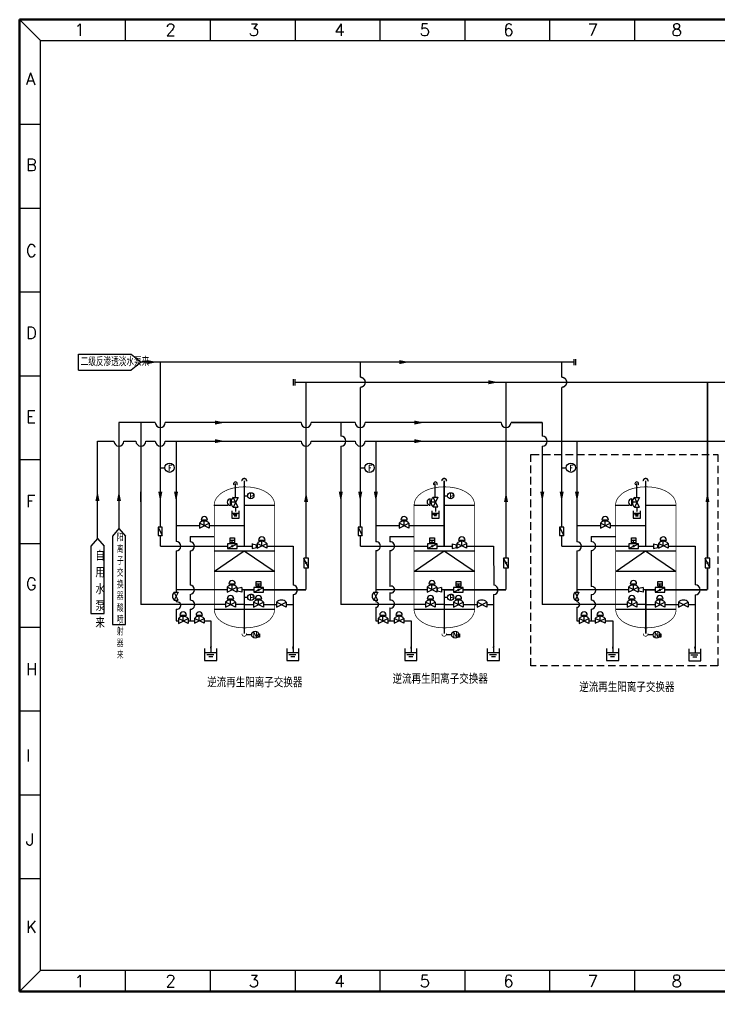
# Model space of a CAD drawing. Header units: millimetres. Extents: x 205 to 899, y 220 to 703.
# Drawn here: x 204.9 to 551.7, y 220.2 to 702.5 of the extents above; entities that cross this region are included whole.
import ezdxf

# ---------------------------------------------------------------- set-up
doc = ezdxf.new("R2010")
doc.units = ezdxf.units.MM
doc.linetypes.add('HIDDEN', pattern=[0.375, 0.25, -0.125])
doc.layers.add('1', color=7, linetype='Continuous')
doc.layers.add('3', color=1, linetype='Continuous')
doc.styles.add('HZ', font='geditxt.shx', dxfattribs={"width": 0.7, "bigfont": 'hztxt1.shx'})
doc.styles.add('样式 2', font='txt.shx', dxfattribs={"height": 2})

# ---------------------------------------------------------------- blocks, each defined once
blk = doc.blocks.new('A$C4607793D')
at = {"layer": '1', "color": 3}
blk.add_lwpolyline([(1, 5, 0, 2, 0), (1, 0, 2, 2, 0)], format="xyseb", dxfattribs=at)
blk = doc.blocks.new('2')
at = {"color": 7}
for p, q in [((0, 0), (0, -2.18)), ((-1.86, -1.9), (-1.86, -5.5)), ((-1.86, -3.1), (1.74, -3.1)), ((-1.26, -3.7), (0.84, -3.7)), ((-0.66, -4.3), (0.54, -4.3)), ((1.74, -5.5), (1.74, -1.9)), ((-1.86, -5.5), (1.74, -5.5))]:
    blk.add_line(p, q, dxfattribs=at)
at = {"layer": '3', "color": 7}
blk.add_lwpolyline([(-0.01, -2.7, 0, 0.6, 0), (-0.01, -0.97, 0.6, 0.6, 0)], format="xyseb", dxfattribs=at)
blk = doc.blocks.new('1')
at = {"color": 7}
for p, q in [((0, 9.78), (0, 0)), ((-3.1, 2), (-3.1, -4)), ((-3.1, 0), (2.9, 0)), ((2.9, -4), (2.9, 2)), ((-3.1, -4), (2.9, -4)), ((-2.1, -1), (1.4, -1)), ((-1.1, -2), (0.9, -2))]:
    blk.add_line(p, q, dxfattribs=at)
at = {"layer": '3', "color": 7}
blk.add_lwpolyline([(-0.01, 0.09, 0, 1, 0), (-0.01, 2.97, 1, 1, 0)], format="xyseb", dxfattribs=at)

msp = doc.modelspace()

# ---------------------------------------------------------------- linework, layer by layer
at = {"color": 7, "linetype": 'ByBlock', "lineweight": 50}
for p, q in [((204.91, 702.51), (899.32, 702.51)), ((204.91, 220.16), (204.91, 702.51)), ((899.32, 220.16), (204.91, 220.16))]:
    msp.add_line(p, q, dxfattribs=at)
at = {"color": 7, "linetype": 'ByBlock', "lineweight": -3}
for p, q in [((215.31, 692.11), (204.91, 702.51)), ((257.41, 702.51), (257.41, 692.11)), ((299.51, 702.51), (299.51, 692.11)), ((341.61, 702.51), (341.61, 692.11)), ((383.71, 702.51), (383.71, 692.11)), ((425.81, 702.51), (425.81, 692.11)), ((467.91, 702.51), (467.91, 692.11)), ((510.01, 702.51), (510.01, 692.11)), ((215.31, 650.3), (204.91, 650.3)), ((215.31, 608.72), (204.91, 608.72)), ((215.31, 567.14), (204.91, 567.14)), ((215.31, 525.55), (204.91, 525.55)), ((215.31, 483.97), (204.91, 483.97)), ((215.31, 442.39), (204.91, 442.39)), ((215.31, 400.81), (204.91, 400.81)), ((215.31, 359.23), (204.91, 359.23)), ((215.31, 317.65), (204.91, 317.65)), ((215.31, 276.07), (204.91, 276.07)), ((215.31, 230.56), (204.91, 220.16)), ((257.41, 230.56), (257.41, 220.16)), ((257.41, 230.56), (257.41, 220.16)), ((299.51, 230.56), (299.51, 220.16)), ((341.61, 230.56), (341.61, 220.16)), ((383.71, 230.56), (383.71, 220.16)), ((425.81, 230.56), (425.81, 220.16)), ((467.91, 230.56), (467.91, 220.16)), ((510.01, 230.56), (510.01, 220.16))]:
    msp.add_line(p, q, dxfattribs=at)
at = {"color": 7, "linetype": 'ByBlock', "lineweight": 30}
for p, q in [((215.31, 692.11), (888.92, 692.11)), ((215.31, 230.56), (215.31, 692.11)), ((888.92, 230.56), (215.31, 230.56))]:
    msp.add_line(p, q, dxfattribs=at)
at = {"color": 7}
for p, q in [((480.15, 530.95), (480.15, 534.01)), ((480.95, 530.95), (480.95, 534.01)), ((340.88, 520.95), (340.88, 524.01)), ((341.68, 520.95), (341.68, 524.01)), ((302.02, 502.48), (277.25, 502.48)), ((448.75, 493.27), (470.99, 493.27)), ((274.78, 480.04), (277.06, 480.04)), ((373.95, 480), (376.23, 480)), ((473.88, 480.04), (476.16, 480.04)), ((309.53, 461.41), (309.53, 464.61)), ((313.33, 465.38), (310.93, 460.58)), ((313.33, 460.58), (310.93, 465.38)), ((310.93, 465.38), (313.33, 465.38)), ((316.42, 466.18), (318.17, 466.18)), ((408.7, 461.45), (408.7, 464.65)), ((412.49, 465.42), (410.09, 460.62)), ((412.49, 460.62), (410.09, 465.42)), ((410.09, 465.42), (412.49, 465.42)), ((415.59, 466.18), (417.34, 466.18)), ((508.63, 461.41), (508.63, 464.61)), ((512.42, 465.38), (510.02, 460.58)), ((512.42, 460.58), (510.02, 465.38)), ((510.02, 465.38), (512.42, 465.38)), ((301.39, 461.48), (308.31, 461.48)), ((312.13, 462.98), (309.53, 462.98)), ((310.93, 460.58), (313.33, 460.58)), ((310.93, 460.58), (313.33, 460.58)), ((316.42, 461.48), (331.52, 461.48)), ((400.56, 461.52), (407.48, 461.52)), ((411.29, 463.02), (408.7, 463.02)), ((410.09, 460.62), (412.49, 460.62)), ((410.09, 460.62), (412.49, 460.62)), ((415.59, 461.52), (430.69, 461.52)), ((500.49, 461.48), (507.41, 461.48)), ((511.22, 462.98), (508.63, 462.98)), ((510.02, 460.58), (512.42, 460.58)), ((510.02, 460.58), (512.42, 460.58)), ((515.52, 461.48), (530.62, 461.48)), ((295.01, 454.22), (298.21, 454.22)), ((296.61, 451.35), (296.61, 454.22)), ((394.1, 454.22), (397.3, 454.22)), ((395.7, 451.35), (395.7, 454.22)), ((493.86, 454.22), (497.06, 454.22)), ((495.46, 451.35), (495.46, 454.22)), ((254.26, 449.97), (251, 446.14)), ((254.26, 449.97), (257.51, 446.14)), ((299.01, 450.15), (294.21, 452.55)), ((294.21, 450.15), (299.01, 452.55)), ((294.21, 452.55), (294.21, 450.15)), ((294.21, 452.55), (294.21, 450.15)), ((299.01, 452.55), (299.01, 450.15)), ((393.3, 452.55), (393.3, 450.15)), ((393.3, 452.55), (393.3, 450.15)), ((393.3, 450.15), (398.1, 452.55)), ((398.1, 450.15), (393.3, 452.55)), ((398.1, 452.55), (398.1, 450.15)), ((497.86, 450.15), (493.06, 452.55)), ((493.06, 450.15), (497.86, 452.55)), ((493.06, 452.55), (493.06, 450.15)), ((493.06, 452.55), (493.06, 450.15)), ((497.86, 452.55), (497.86, 450.15)), ((243.6, 444.93), (240.35, 441.1)), ((243.6, 444.93), (246.86, 441.1)), ((251, 446.14), (251, 402.21)), ((257.53, 402.21), (257.53, 446.13)), ((309.36, 442.89), (309.36, 445.27)), ((309.36, 445.27), (311.6, 445.27)), ((309.36, 444.07), (311.6, 444.07)), ((310.47, 442.32), (310.47, 444.07)), ((311.6, 445.27), (311.6, 442.89)), ((323.57, 444.19), (326.77, 444.19)), ((325.17, 441.32), (325.17, 444.19)), ((408.53, 442.89), (408.53, 445.27)), ((408.53, 445.27), (410.77, 445.27)), ((408.53, 444.07), (410.77, 444.07)), ((409.64, 442.32), (409.64, 444.07)), ((410.77, 445.27), (410.77, 442.89)), ((422.74, 444.19), (425.94, 444.19)), ((424.34, 441.32), (424.34, 444.19)), ((508.46, 445.27), (510.7, 445.27)), ((508.46, 442.89), (508.46, 445.27)), ((508.46, 444.07), (510.7, 444.07)), ((509.57, 442.32), (509.57, 444.07)), ((510.7, 445.27), (510.7, 442.89)), ((522.67, 444.19), (525.87, 444.19)), ((524.27, 441.32), (524.27, 444.19)), ((240.35, 441.1), (240.35, 407.72)), ((246.87, 407.72), (246.87, 441.08)), ((308.07, 439.92), (312.87, 442.32)), ((312.87, 442.32), (308.07, 442.32)), ((308.07, 442.32), (308.07, 439.92)), ((308.07, 439.92), (312.87, 439.92)), ((311.6, 442.89), (309.36, 442.89)), ((312.87, 439.92), (312.87, 442.32)), ((316.42, 441.12), (320.37, 441.12)), ((320.35, 442.37), (322.51, 441.75)), ((320.35, 440.02), (322.51, 440.51)), ((320.37, 442.42), (320.37, 440.02)), ((322.51, 440.48), (322.51, 441.75)), ((322.77, 442.52), (322.77, 440.12)), ((322.77, 442.52), (322.77, 440.12)), ((327.57, 440.12), (322.77, 442.52)), ((322.77, 440.12), (327.57, 442.52)), ((327.57, 442.52), (327.57, 440.12)), ((327.57, 441.12), (340.62, 441.12)), ((340.62, 441.12), (340.62, 421.78)), ((407.24, 442.32), (407.24, 439.92)), ((412.04, 442.32), (407.24, 442.32)), ((407.24, 439.92), (412.04, 442.32)), ((407.24, 439.92), (412.04, 439.92)), ((410.77, 442.89), (408.53, 442.89)), ((412.04, 439.92), (412.04, 442.32)), ((415.59, 441.12), (419.54, 441.12)), ((419.54, 442.37), (419.54, 440.02)), ((419.54, 442.37), (421.68, 441.75)), ((419.54, 440.02), (421.68, 440.51)), ((421.68, 440.51), (421.68, 441.75)), ((421.94, 440.12), (426.74, 442.52)), ((426.74, 440.12), (421.94, 442.52)), ((421.94, 442.52), (421.94, 440.12)), ((421.94, 442.52), (421.94, 440.12)), ((426.74, 442.52), (426.74, 440.12)), ((426.74, 441.12), (440.1, 441.12)), ((440.1, 441.12), (440.2, 421.77)), ((507.17, 439.92), (511.97, 442.32)), ((511.97, 442.32), (507.17, 442.32)), ((507.17, 442.32), (507.17, 439.92)), ((507.17, 439.92), (511.97, 439.92)), ((510.7, 442.89), (508.46, 442.89)), ((511.97, 439.92), (511.97, 442.32)), ((515.52, 441.12), (519.47, 441.12)), ((519.47, 442.37), (521.61, 441.75)), ((519.47, 442.37), (519.47, 440.02)), ((519.47, 440.02), (521.61, 440.51)), ((521.61, 440.51), (521.61, 441.75)), ((521.87, 440.12), (526.67, 442.52)), ((526.67, 440.12), (521.87, 442.52)), ((521.87, 442.52), (521.87, 440.12)), ((521.87, 442.52), (521.87, 440.12)), ((526.67, 442.52), (526.67, 440.12)), ((526.67, 441.12), (540.03, 441.12)), ((540.03, 441.12), (540.03, 422.02)), ((301.49, 438.82), (331.27, 438.82)), ((301.73, 428.77), (316.4, 438.87)), ((316.4, 438.87), (331.32, 428.77)), ((345.91, 435.28), (345.91, 430.48)), ((348.31, 430.48), (345.91, 435.28)), ((348.31, 435.28), (345.91, 435.28)), ((348.31, 430.48), (348.31, 435.28)), ((400.66, 438.82), (430.44, 438.82)), ((400.9, 428.77), (415.57, 438.87)), ((415.57, 438.87), (430.49, 428.77)), ((447.47, 430.48), (445.07, 435.28)), ((445.07, 435.28), (445.07, 430.48)), ((447.47, 435.28), (445.07, 435.28)), ((447.47, 430.48), (447.47, 435.28)), ((500.58, 438.82), (530.37, 438.82)), ((500.83, 428.77), (515.5, 438.87)), ((515.5, 438.87), (530.42, 428.77)), ((545, 435.28), (545, 430.48)), ((547.4, 430.48), (545, 435.28)), ((547.4, 435.28), (545, 435.28)), ((547.4, 430.48), (547.4, 435.28)), ((345.91, 430.48), (348.31, 430.48)), ((445.07, 430.48), (447.47, 430.48)), ((545, 430.48), (547.4, 430.48)), ((301.57, 428.72), (331.52, 428.72)), ((400.74, 428.72), (430.69, 428.72)), ((500.67, 428.72), (530.62, 428.72)), ((307.98, 420.77), (307.98, 418.37)), ((307.98, 420.77), (307.98, 418.37)), ((307.98, 418.37), (312.78, 420.77)), ((312.78, 418.37), (307.98, 420.77)), ((308.78, 422.44), (311.98, 422.44)), ((310.38, 419.57), (310.38, 422.44)), ((312.78, 420.77), (312.78, 418.37)), ((315.17, 420.72), (313.03, 420.1)), ((313.03, 418.86), (313.03, 420.1)), ((315.17, 420.72), (315.17, 418.37)), ((321.12, 420.71), (321.12, 418.31)), ((325.92, 420.71), (321.12, 420.71)), ((321.12, 418.31), (325.92, 420.71)), ((322.41, 421.27), (322.41, 423.66)), ((322.41, 423.66), (324.65, 423.66)), ((322.41, 422.46), (324.65, 422.46)), ((324.65, 421.27), (322.41, 421.27)), ((323.52, 420.71), (323.52, 422.46)), ((324.65, 423.66), (324.65, 421.27)), ((325.92, 418.31), (325.92, 420.71)), ((411.94, 418.37), (407.14, 420.77)), ((407.14, 418.37), (411.94, 420.77)), ((407.14, 420.77), (407.14, 418.37)), ((407.14, 420.77), (407.14, 418.37)), ((407.94, 422.44), (411.14, 422.44)), ((409.54, 419.57), (409.54, 422.44)), ((411.94, 420.77), (411.94, 418.37)), ((414.34, 420.72), (412.2, 420.1)), ((412.2, 418.86), (412.2, 420.1)), ((414.34, 420.72), (414.34, 418.37)), ((420.29, 418.31), (425.09, 420.71)), ((425.09, 420.71), (420.29, 420.71)), ((420.29, 420.71), (420.29, 418.31)), ((421.58, 423.66), (423.82, 423.66)), ((421.58, 421.27), (421.58, 423.66)), ((421.58, 422.46), (423.82, 422.46)), ((423.82, 421.27), (421.58, 421.27)), ((422.69, 420.71), (422.69, 422.46)), ((423.82, 423.66), (423.82, 421.27)), ((425.09, 418.31), (425.09, 420.71)), ((507.07, 420.77), (507.07, 418.37)), ((507.07, 420.77), (507.07, 418.37)), ((511.87, 418.37), (507.07, 420.77)), ((507.07, 418.37), (511.87, 420.77)), ((507.87, 422.44), (511.07, 422.44)), ((509.47, 419.57), (509.47, 422.44)), ((511.87, 420.77), (511.87, 418.37)), ((514.27, 420.72), (512.13, 420.1)), ((512.13, 418.86), (512.13, 420.1)), ((514.27, 420.72), (514.27, 418.37)), ((520.22, 420.71), (520.22, 418.31)), ((525.02, 420.71), (520.22, 420.71)), ((520.22, 418.31), (525.02, 420.71)), ((521.51, 421.27), (521.51, 423.66)), ((521.51, 423.66), (523.75, 423.66)), ((521.51, 422.46), (523.75, 422.46)), ((523.75, 421.27), (521.51, 421.27)), ((522.62, 420.71), (522.62, 422.46)), ((523.75, 423.66), (523.75, 421.27)), ((525.02, 418.31), (525.02, 420.71)), ((283.57, 418.26), (281.65, 414.42)), ((283.57, 414.42), (281.65, 418.26)), ((281.65, 418.26), (283.57, 418.26)), ((307.98, 419.51), (282.61, 419.51)), ((307.98, 419.51), (300.87, 419.51)), ((308, 415.03), (311.2, 415.03)), ((309.6, 412.16), (309.6, 415.03)), ((315.17, 418.37), (313.03, 418.86)), ((316.52, 419.51), (315.17, 419.51)), ((316.42, 415.82), (318.17, 415.82)), ((321.12, 418.31), (325.92, 418.31)), ((321.89, 415.03), (325.09, 415.03)), ((323.49, 412.16), (323.49, 415.03)), ((340.62, 417.24), (340.62, 412.16)), ((382.66, 418.26), (380.74, 414.42)), ((382.66, 414.42), (380.74, 418.26)), ((380.74, 418.26), (382.66, 418.26)), ((400.69, 419.51), (381.7, 419.51)), ((407.14, 419.51), (400.04, 419.51)), ((407.17, 415.03), (410.37, 415.03)), ((408.77, 412.16), (408.77, 415.03)), ((414.34, 418.37), (412.2, 418.86)), ((415.69, 419.51), (414.34, 419.51)), ((415.59, 415.82), (417.34, 415.82)), ((420.29, 418.31), (425.09, 418.31)), ((421.06, 415.03), (424.26, 415.03)), ((422.66, 412.16), (422.66, 415.03)), ((440.1, 417.24), (440.1, 412.16)), ((482.43, 418.26), (480.51, 414.42)), ((482.43, 414.42), (480.51, 418.26)), ((480.51, 418.26), (482.43, 418.26)), ((507.1, 415.03), (510.3, 415.03)), ((508.7, 412.16), (508.7, 415.03)), ((514.27, 418.37), (512.13, 418.86)), ((520.22, 418.31), (525.02, 418.31)), ((520.99, 415.03), (524.19, 415.03)), ((522.59, 412.16), (522.59, 415.03)), ((540.03, 416.99), (540.03, 412.16)), ((281.65, 414.42), (283.57, 414.42)), ((307.2, 413.36), (307.2, 410.96)), ((307.2, 413.36), (307.2, 410.96)), ((307.2, 410.96), (312, 413.36)), ((312, 410.96), (307.2, 413.36)), ((312, 413.36), (312, 410.96)), ((316.52, 412.16), (321.09, 412.16)), ((321.09, 413.36), (321.09, 410.96)), ((321.09, 413.36), (321.09, 410.96)), ((321.09, 410.96), (325.89, 413.36)), ((325.89, 410.96), (321.09, 413.36)), ((325.89, 413.36), (325.89, 410.96)), ((325.92, 412.16), (332.44, 412.16)), ((337.24, 410.96), (332.44, 413.36)), ((332.44, 410.96), (337.24, 413.36)), ((332.44, 413.36), (332.44, 410.96)), ((337.24, 413.36), (337.24, 410.96)), ((337.24, 412.16), (340.62, 412.16)), ((340.62, 412.16), (340.62, 388.38)), ((380.74, 414.42), (382.66, 414.42)), ((411.17, 410.96), (406.37, 413.36)), ((406.37, 410.96), (411.17, 413.36)), ((406.37, 413.36), (406.37, 410.96)), ((406.37, 413.36), (406.37, 410.96)), ((411.17, 413.36), (411.17, 410.96)), ((415.69, 412.16), (420.26, 412.16)), ((420.26, 413.36), (420.26, 410.96)), ((420.26, 413.36), (420.26, 410.96)), ((425.06, 410.96), (420.26, 413.36)), ((420.26, 410.96), (425.06, 413.36)), ((425.06, 413.36), (425.06, 410.96)), ((425.09, 412.16), (431.92, 412.16)), ((436.72, 410.96), (431.92, 413.36)), ((431.92, 410.96), (436.72, 413.36)), ((431.92, 413.36), (431.92, 410.96)), ((436.72, 413.36), (436.72, 410.96)), ((436.72, 412.16), (440.1, 412.16)), ((440.1, 412.16), (440.1, 388.38)), ((440.1, 412.16), (440.1, 399.07)), ((480.51, 414.42), (482.43, 414.42)), ((506.3, 413.36), (506.3, 410.96)), ((506.3, 413.36), (506.3, 410.96)), ((511.1, 410.96), (506.3, 413.36)), ((506.3, 410.96), (511.1, 413.36)), ((511.1, 413.36), (511.1, 410.96)), ((515.62, 412.16), (520.19, 412.16)), ((524.99, 410.96), (520.19, 413.36)), ((520.19, 410.96), (524.99, 413.36)), ((520.19, 413.36), (520.19, 410.96)), ((520.19, 413.36), (520.19, 410.96)), ((524.99, 413.36), (524.99, 410.96)), ((525.02, 412.16), (531.85, 412.16)), ((536.65, 410.96), (531.85, 413.36)), ((531.85, 410.96), (536.65, 413.36)), ((531.85, 413.36), (531.85, 410.96)), ((536.65, 413.36), (536.65, 410.96)), ((536.65, 412.16), (540.03, 412.16)), ((540.03, 412.16), (540.03, 388.38)), ((240.35, 407.72), (246.87, 407.72)), ((283.74, 405.26), (283.74, 402.86)), ((283.74, 405.26), (283.74, 402.86)), ((283.74, 402.86), (288.54, 405.26)), ((288.54, 402.86), (283.74, 405.26)), ((284.54, 406.93), (287.74, 406.93)), ((286.14, 404.06), (286.14, 406.93)), ((288.54, 405.26), (288.54, 402.86)), ((291.72, 405.33), (291.72, 402.93)), ((291.72, 405.33), (291.72, 402.93)), ((291.72, 402.93), (296.52, 405.33)), ((296.52, 402.93), (291.72, 405.33)), ((292.52, 407), (295.72, 407)), ((294.12, 404.13), (294.12, 407)), ((296.52, 405.33), (296.52, 402.93)), ((331.52, 409.71), (301.52, 409.71)), ((387.63, 402.86), (382.83, 405.26)), ((382.83, 402.86), (387.63, 405.26)), ((382.83, 405.26), (382.83, 402.86)), ((382.83, 405.26), (382.83, 402.86)), ((383.63, 406.93), (386.83, 406.93)), ((385.23, 404.06), (385.23, 406.93)), ((387.63, 405.26), (387.63, 402.86)), ((395.61, 402.93), (390.81, 405.33)), ((390.81, 402.93), (395.61, 405.33)), ((390.81, 405.33), (390.81, 402.93)), ((390.81, 405.33), (390.81, 402.93)), ((391.61, 407), (394.81, 407)), ((393.21, 404.13), (393.21, 407)), ((395.61, 405.33), (395.61, 402.93)), ((430.69, 409.71), (400.69, 409.71)), ((482.6, 405.26), (482.6, 402.86)), ((482.6, 405.26), (482.6, 402.86)), ((482.6, 402.86), (487.4, 405.26)), ((487.4, 402.86), (482.6, 405.26)), ((483.4, 406.93), (486.6, 406.93)), ((485, 404.06), (485, 406.93)), ((487.4, 405.26), (487.4, 402.86)), ((490.57, 402.93), (495.37, 405.33)), ((495.37, 402.93), (490.57, 405.33)), ((490.57, 405.33), (490.57, 402.93)), ((490.57, 405.33), (490.57, 402.93)), ((491.37, 407), (494.57, 407)), ((492.97, 404.13), (492.97, 407)), ((495.37, 405.33), (495.37, 402.93)), ((530.62, 409.71), (500.62, 409.71)), ((251, 402.21), (257.53, 402.21)), ((296.52, 404.04), (299.88, 404.04)), ((395.61, 404.04), (399.21, 404.04)), ((495.37, 404.04), (499.25, 404.04))]:
    msp.add_line(p, q, dxfattribs=at)
at = {"color": 3}
for p, q in [((243.6, 493.27), (251.79, 493.27)), ((243.6, 444.93), (243.6, 493.27)), ((256.73, 493.27), (262.67, 493.27)), ((267.62, 493.27), (272.31, 493.27)), ((277.25, 493.27), (344.63, 493.27)), ((282.61, 493.27), (282.61, 443.48)), ((349.58, 493.27), (371.48, 493.27)), ((376.42, 493.27), (443.8, 493.27)), ((381.7, 493.27), (381.7, 443.39)), ((420.92, 493.27), (577.52, 493.27)), ((481.47, 493.27), (481.47, 443.39)), ((282.61, 451.35), (294.21, 451.35)), ((299.04, 451.35), (316.42, 451.35)), ((381.7, 451.35), (393.3, 451.35)), ((398.14, 451.35), (415.59, 451.35)), ((481.47, 451.35), (493.06, 451.35)), ((497.9, 451.35), (515.52, 451.35)), ((289.61, 445.99), (301.52, 445.99)), ((289.61, 445.99), (289.61, 443.39)), ((388.7, 445.99), (400.61, 445.99)), ((388.7, 445.99), (388.7, 443.39)), ((488.47, 445.99), (488.47, 443.39)), ((488.47, 445.99), (500.38, 445.99)), ((381.7, 439.01), (381.7, 418.26)), ((388.7, 439.01), (388.7, 421.14)), ((488.47, 439.01), (488.47, 421.14)), ((282.61, 438.77), (282.61, 418.26)), ((289.61, 438.85), (289.61, 421.78)), ((481.47, 438.85), (481.47, 418.26)), ((289.61, 428.26), (289.61, 421.78)), ((289.61, 417.24), (289.61, 414.29)), ((289.61, 417.24), (289.61, 415.97)), ((388.7, 418.09), (388.7, 415.97)), ((388.7, 417.54), (388.7, 414.29)), ((500.62, 419.51), (481.47, 419.51)), ((488.47, 417.25), (488.47, 414.43)), ((488.47, 417.25), (488.47, 415.97)), ((507.07, 419.51), (499.97, 419.51)), ((515.62, 419.51), (514.27, 419.51)), ((282.61, 414.42), (282.61, 413.5)), ((381.7, 414.42), (381.7, 413.5)), ((381.7, 410.82), (381.7, 404.04)), ((388.7, 410.5), (388.7, 404.04)), ((481.47, 414.42), (481.47, 413.5)), ((481.47, 410.82), (481.47, 404.04)), ((282.71, 409.89), (282.61, 404.04)), ((289.61, 409.89), (289.61, 404.04)), ((488.47, 409.89), (488.47, 404.04)), ((282.61, 404.04), (283.77, 404.04)), ((288.54, 404.04), (291.72, 404.04)), ((381.7, 404.04), (382.86, 404.04)), ((387.63, 404.04), (390.81, 404.04)), ((481.47, 404.04), (482.62, 404.04)), ((487.4, 404.04), (490.57, 404.04))]:
    msp.add_line(p, q, dxfattribs=at)
at = {"color": 7, "linetype": 'HIDDEN', "ltscale": 15}
for p, q in [((458.56, 381.83), (458.56, 486.71)), ((458.56, 486.71), (458.98, 486.71)), ((458.98, 486.71), (551.27, 486.71)), ((551.27, 486.71), (551.27, 381.83)), ((458.98, 381.83), (458.56, 381.83)), ((551.27, 381.83), (458.98, 381.83))]:
    msp.add_line(p, q, dxfattribs=at)
at = {"color": 3, "linetype": 'Continuous', "const_width": 0.7}
for points in [[(480.15, 532.48), (265.25, 532.48)], [(274.78, 504.95), (274.78, 532.48)], [(373.95, 524.95), (373.95, 532.48)], [(473.88, 524.95), (473.88, 532.48)], [(782.6, 522.48), (341.68, 522.48)], [(347.1, 504.95), (347.1, 522.48)], [(446.27, 504.95), (446.27, 522.48)], [(546.2, 495.74), (546.2, 522.48)], [(373.95, 504.95), (373.95, 520.01)], [(473.88, 495.74), (473.88, 520.01)], [(274.78, 480.99), (274.78, 504.95)], [(347.1, 435.28), (347.1, 504.95)], [(373.95, 450.56), (373.95, 504.95)], [(446.27, 435.28), (446.27, 504.95)], [(473.88, 450.56), (473.88, 495.74)], [(546.2, 435.28), (546.2, 495.74)], [(274.78, 450.56), (274.78, 480.99)], [(312.87, 441.12), (316.42, 441.12), (316.42, 473.62)], [(511.97, 441.12), (515.52, 441.12), (515.52, 473.62)], [(274.78, 441.12), (274.78, 446.53)], [(373.95, 441.12), (373.95, 446.53)], [(473.88, 441.12), (473.88, 446.53)], [(274.78, 441.12), (289.9, 441.12)], [(281.12, 441.12), (308.07, 441.12)], [(373.95, 441.12), (389.07, 441.12)], [(380.29, 441.12), (407.24, 441.12)], [(473.88, 441.12), (489, 441.12)], [(480.22, 441.12), (507.17, 441.12)], [(347.1, 419.51), (347.1, 430.48)], [(446.27, 419.51), (446.27, 430.48)], [(546.2, 419.51), (546.2, 430.48)], [(316.52, 397.71), (316.52, 419.51), (321.12, 419.51)], [(325.96, 419.51), (347.1, 419.51)], [(415.69, 397.71), (415.69, 419.51), (420.29, 419.51)], [(425.13, 419.51), (446.27, 419.51)], [(515.62, 397.71), (515.62, 419.51), (520.22, 419.51)], [(525.06, 419.51), (546.2, 419.51)]]:
    msp.add_lwpolyline(points, dxfattribs=at)
for points in [[(373.95, 524.95, -1), (373.95, 520.01, -0.240693)], [(473.88, 524.95, -1), (473.88, 520.01, -0.240693)]]:
    msp.add_lwpolyline(points, format="xyb", dxfattribs=at)
at = {"color": 7}
for points, const_width in [([(317.52, 473.32, 1.25223), (315.3, 473.42)], 0.7), ([(416.69, 473.32, 1.25223), (414.47, 473.42)], 0.7), ([(516.62, 473.32, 1.25223), (514.4, 473.42)], 0.7), ([(316.57, 470.62, 0.06065), (310.51, 469.88, 0.074056), (305.88, 467.98, 0.082607), (303.21, 465.74)], 0.35), ([(329.74, 465.97, 0.071959), (327.27, 467.98, 0.074056), (322.63, 469.88, 0.06065), (316.57, 470.62)], 0.35), ([(415.74, 470.62, 0.06065), (409.68, 469.88, 0.074056), (405.05, 467.98, 0.082607), (402.38, 465.74)], 0.35), ([(428.91, 465.97, 0.071959), (426.44, 467.98, 0.074056), (421.8, 469.88, 0.06065), (415.74, 470.62)], 0.35), ([(515.67, 470.62, 0.06065), (509.61, 469.88, 0.074056), (504.98, 467.98, 0.082607), (502.31, 465.74)], 0.35), ([(528.84, 465.97, 0.071959), (526.37, 467.98, 0.074056), (521.73, 469.88, 0.06065), (515.67, 470.62)], 0.35), ([(301.52, 461.48, -0.194413), (303.21, 465.74)], 0.35), ([(331.52, 461.52, 0.188756), (329.74, 465.97)], 0.35), ([(400.69, 461.48, -0.194413), (402.38, 465.74)], 0.35), ([(430.69, 461.52, 0.188756), (428.91, 465.97)], 0.35), ([(500.62, 461.48, -0.194413), (502.31, 465.74)], 0.35), ([(530.62, 461.52, 0.188756), (528.84, 465.97)], 0.35), ([(301.52, 409.71, 0.141736), (303.17, 405.46)], 0.35), ([(304.22, 404.46, -0.032456), (303.2, 405.48)], 0.35), ([(305.87, 403.25, -0.07868), (303.2, 405.48)], 0.35), ([(331.48, 409.02, -0.212276), (327.27, 403.25, -0.074056), (322.63, 401.35, -0.06065), (316.57, 400.61)], 0.35), ([(331.48, 409.02, 0.025542), (331.52, 409.71)], 0.35), ([(400.61, 409.71, 0.141736), (402.26, 405.46)], 0.35), ([(403.39, 404.46, -0.032456), (402.37, 405.48)], 0.35), ([(405.04, 403.25, -0.07868), (402.37, 405.48)], 0.35), ([(430.65, 409.02, -0.212276), (426.44, 403.25, -0.074056), (421.8, 401.35, -0.06065), (415.74, 400.61)], 0.35), ([(430.65, 409.02, 0.025542), (430.69, 409.71)], 0.35), ([(500.62, 409.71, 0.141736), (502.27, 405.46)], 0.35), ([(504.97, 403.25, -0.07868), (502.3, 405.48)], 0.35), ([(528.04, 404.47, 0.226297), (530.62, 409.71)], 0.35), ([(316.57, 400.61, -0.06065), (310.51, 401.35, -0.074056), (305.88, 403.25, -0.000157), (305.87, 403.25, -0.000157)], 0.35), ([(415.74, 400.61, -0.06065), (409.68, 401.35, -0.074056), (405.05, 403.25, -0.000157), (405.04, 403.25, -0.000157)], 0.35), ([(515.67, 400.61, -0.06065), (509.61, 401.35, -0.074056), (504.98, 403.25, -0.000157), (504.97, 403.25, -0.000157)], 0.35), ([(528.51, 404.92, -0.061261), (526.37, 403.25, -0.074056), (521.73, 401.35, -0.06065), (515.67, 400.61)], 0.35), ([(315.3, 397.81, 1.25223), (317.52, 397.91)], 0.35), ([(414.47, 397.81, 1.25223), (416.69, 397.91)], 0.35), ([(514.4, 397.81, 1.25223), (516.62, 397.91)], 0.35)]:
    msp.add_lwpolyline(points, format="xyb", dxfattribs=dict(at, const_width=const_width))
at = {"color": 7, "linetype": 'Continuous', "const_width": 0.7}
msp.add_lwpolyline([(412.04, 441.12), (415.59, 441.12), (415.59, 473.62)], dxfattribs=at)
at = {"color": 7, "const_width": 0.35}
for points in [[(301.52, 412.16), (301.52, 461.48)], [(331.52, 461.48), (331.52, 420.68)], [(400.69, 412.59), (400.69, 461.48)], [(430.69, 461.48), (430.69, 420.68)], [(500.62, 412.16), (500.62, 461.48)], [(530.62, 461.48), (530.62, 420.68)], [(331.52, 420.68), (331.52, 412.87)], [(430.69, 420.68), (430.69, 412.96)], [(530.62, 420.68), (530.62, 413.05)], [(301.52, 409.71), (301.52, 412.16)], [(331.52, 412.87), (331.52, 409.71)], [(400.69, 409.71), (400.69, 412.59)], [(430.69, 412.96), (430.69, 409.71)], [(500.62, 409.71), (500.62, 412.75)], [(530.62, 413.05), (530.62, 409.71)]]:
    msp.add_lwpolyline(points, dxfattribs=at)
at = {"color": 7}
for points in [[(312.1, 462.98), (310.6, 462.98)], [(411.27, 463.02), (409.77, 463.02)], [(511.2, 462.98), (509.7, 462.98)], [(296.61, 451.35), (296.61, 452.85)], [(395.7, 451.35), (395.7, 452.85)], [(495.47, 451.35), (495.47, 452.85)], [(325.18, 441.32), (325.18, 442.82)], [(424.35, 441.32), (424.35, 442.82)], [(524.28, 441.32), (524.28, 442.82)], [(310.38, 419.57), (310.38, 421.07)], [(409.55, 419.57), (409.55, 421.07)], [(509.48, 419.57), (509.48, 421.07)], [(309.61, 412.16), (309.61, 413.66)], [(323.49, 412.16), (323.49, 413.66)], [(408.78, 412.16), (408.78, 413.66)], [(422.66, 412.16), (422.66, 413.66)], [(508.71, 412.16), (508.71, 413.66)], [(522.59, 412.16), (522.59, 413.66)], [(286.15, 404.06), (286.15, 405.56)], [(294.12, 404.13), (294.12, 405.63)], [(385.24, 404.06), (385.24, 405.56)], [(393.21, 404.13), (393.21, 405.63)], [(485, 404.06), (485, 405.56)], [(492.97, 404.13), (492.97, 405.63)]]:
    msp.add_lwpolyline(points, dxfattribs=at)
at = {"color": 7, "const_width": 0.8}
for points in [[(310.67, 441.12, 1), (310.26, 441.12, 1)], [(409.84, 441.12, 1), (409.43, 441.12, 1)], [(509.77, 441.12, 1), (509.36, 441.12, 1)], [(347.11, 433.08, 1), (347.11, 432.67, 1)], [(446.27, 433.08, 1), (446.27, 432.67, 1)], [(546.2, 433.08, 1), (546.2, 432.67, 1)], [(323.72, 419.51, 1), (323.31, 419.51, 1)], [(422.89, 419.51, 1), (422.48, 419.51, 1)], [(522.82, 419.51, 1), (522.41, 419.51, 1)]]:
    msp.add_lwpolyline(points, format="xyb", close=True, dxfattribs=at)
at = {"color": 7}
for centre, radius in [((319.68, 466.15), 1.54), ((418.85, 466.15), 1.54), ((319.68, 415.8), 1.54), ((418.85, 415.8), 1.54), ((321.86, 397.21), 1.75), ((421.07, 397.21), 1.75), ((520.96, 397.21), 1.75)]:
    msp.add_circle(centre, radius, dxfattribs=at)
at = {"color": 1}
for centre, radius, start, end in [((274.78, 502.48), 2.47, 180, 0), ((347.1, 502.48), 2.47, 180, 0), ((373.95, 502.48), 2.47, 180, 0), ((446.27, 502.48), 2.47, 180, 0), ((364.31, 493.27), 2.52, 270, 90), ((464.24, 493.27), 2.52, 270, 90)]:
    msp.add_arc(centre, radius, start, end, dxfattribs=at)
at = {"color": 3}
for centre, radius, start, end in [((254.26, 493.27), 2.47, 180, 0), ((265.14, 493.27), 2.47, 180, 0), ((274.78, 493.27), 2.47, 180, 0), ((347.1, 493.27), 2.47, 180, 0), ((373.95, 493.27), 2.47, 180, 0), ((282.61, 441.12), 2.35, 270, 90), ((289.52, 441.12), 2.27, 272.4893, 87.5107), ((381.78, 441.2), 2.19, 267.9439, 92.0561), ((388.78, 441.2), 2.19, 267.9439, 92.0561), ((481.37, 441.12), 2.27, 272.4893, 87.5107), ((488.54, 441.21), 2.2, 268.234, 91.766), ((289.52, 419.51), 2.27, 272.4893, 87.5107), ((389.37, 419.61), 1.67, 246.3492, 113.6508), ((488.79, 419.2), 1.97, 260.4841, 99.5159), ((283.08, 411.71), 1.85, 258.3871, 104.7425), ((289.68, 412.09), 2.2, 268.1832, 91.8168), ((381.7, 412.16), 1.34, 270, 90), ((389.06, 412.39), 1.93, 259.3051, 100.6949), ((481.47, 412.16), 1.34, 270, 90), ((488.47, 412.16), 2.27, 270, 90)]:
    msp.add_arc(centre, radius, start, end, dxfattribs=at)
at = {"color": 7}
for centre, radius, start, end in [((309.53, 463.01), 1.6, 90, 270), ((313.13, 462.98), 3.27, 132.4601, 227.5399), ((408.7, 463.05), 1.6, 90, 270), ((412.3, 463.02), 3.27, 132.4601, 227.5399), ((508.63, 463.01), 1.6, 90, 270), ((512.22, 462.98), 3.27, 132.4601, 227.5399), ((296.61, 450.35), 3.27, 42.4601, 137.5399), ((296.61, 454.22), 1.6, 0, 180), ((395.7, 450.35), 3.27, 42.4601, 137.5399), ((395.7, 454.22), 1.6, 0, 180), ((495.47, 450.35), 3.27, 42.4601, 137.5399), ((495.46, 454.22), 1.6, 0, 180), ((325.17, 444.19), 1.6, 0, 180), ((424.34, 444.19), 1.6, 0, 180), ((524.27, 444.19), 1.6, 0, 180), ((325.18, 440.32), 3.27, 42.4601, 137.5399), ((424.35, 440.32), 3.27, 42.4601, 137.5399), ((524.28, 440.32), 3.27, 42.4601, 137.5399), ((310.38, 418.57), 3.27, 42.4601, 137.5399), ((310.38, 422.44), 1.6, 0, 180), ((340.62, 419.51), 2.27, 270, 90), ((409.55, 418.57), 3.27, 42.4601, 137.5399), ((409.54, 422.44), 1.6, 0, 180), ((440.1, 419.51), 2.27, 270, 87.5107), ((509.48, 418.57), 3.27, 42.4601, 137.5399), ((509.47, 422.44), 1.6, 0, 180), ((540.03, 419.51), 2.52, 270, 90), ((283.41, 416.34), 2.61, 132.4601, 227.5399), ((309.6, 415.03), 1.6, 0, 180), ((323.49, 415.03), 1.6, 0, 180), ((382.5, 416.34), 2.61, 132.4601, 227.5399), ((408.77, 415.03), 1.6, 0, 180), ((422.66, 415.03), 1.6, 0, 180), ((482.27, 416.34), 2.61, 132.4601, 227.5399), ((508.7, 415.03), 1.6, 0, 180), ((522.59, 415.03), 1.6, 0, 180), ((309.61, 411.16), 3.27, 42.4601, 137.5399), ((323.49, 411.16), 3.27, 42.4601, 137.5399), ((334.85, 411.16), 3.27, 42.4601, 137.5399), ((408.78, 411.16), 3.27, 42.4601, 137.5399), ((422.66, 411.16), 3.27, 42.4601, 137.5399), ((434.32, 411.16), 3.27, 42.4601, 137.5399), ((508.71, 411.16), 3.27, 42.4601, 137.5399), ((522.59, 411.16), 3.27, 42.4601, 137.5399), ((534.25, 411.16), 3.27, 42.4601, 137.5399), ((286.15, 403.06), 3.27, 42.4601, 137.5399), ((286.14, 406.93), 1.6, 0, 180), ((294.12, 403.13), 3.27, 42.4601, 137.5399), ((294.12, 407), 1.6, 0, 180), ((385.24, 403.06), 3.27, 42.4601, 137.5399), ((385.23, 406.93), 1.6, 0, 180), ((393.21, 403.13), 3.27, 42.4601, 137.5399), ((393.21, 407), 1.6, 0, 180), ((485, 403.06), 3.27, 42.4601, 137.5399), ((485, 406.93), 1.6, 0, 180), ((492.97, 403.13), 3.27, 42.4601, 137.5399), ((492.97, 407), 1.6, 0, 180)]:
    msp.add_arc(centre, radius, start, end, dxfattribs=at)
at = {"layer": '1', "color": 7}
for p, q in [((234.28, 536.48), (260.27, 536.48)), ((234.28, 528.48), (234.28, 536.48)), ((260.27, 536.48), (265.25, 532.48)), ((265.25, 532.48), (260.27, 528.48)), ((234.28, 528.48), (260.27, 528.48))]:
    msp.add_line(p, q, dxfattribs=at)
at = {"layer": '1', "color": 1}
for p, q in [((254.26, 502.48), (254.26, 449.97)), ((272.31, 502.48), (254.26, 502.48)), ((265.14, 502.48), (265.14, 433.48)), ((272.31, 502.48), (265.14, 502.48)), ((344.63, 502.48), (277.25, 502.48)), ((362.78, 502.48), (349.58, 502.48)), ((371.48, 502.48), (362.78, 502.48)), ((364.31, 502.48), (364.31, 495.78)), ((443.8, 502.48), (376.42, 502.48)), ((464.24, 502.48), (448.75, 502.48)), ((464.24, 502.48), (464.24, 495.8)), ((364.31, 490.75), (364.31, 433.48)), ((464.24, 490.8), (464.24, 433.48)), ((265.14, 463.13), (265.14, 468.13)), ((265.14, 433.48), (265.14, 412.16)), ((364.31, 433.48), (364.31, 412.16)), ((464.24, 433.48), (464.24, 412.16)), ((307.2, 412.16), (265.14, 412.16)), ((316.52, 412.16), (312, 412.16)), ((406.37, 412.16), (364.31, 412.16)), ((415.69, 412.16), (411.17, 412.16)), ((506.3, 412.16), (464.24, 412.16)), ((515.62, 412.16), (511.1, 412.16))]:
    msp.add_line(p, q, dxfattribs=at)
at = {"layer": '1', "color": 7, "linetype": 'Continuous'}
for p, q in [((449.32, 502.48), (464.24, 502.48)), ((265.14, 487.68), (265.14, 480.99)), ((273.78, 450.53), (273.78, 446.53)), ((273.78, 450.53), (275.78, 446.53)), ((275.78, 450.53), (273.78, 450.53)), ((275.78, 446.53), (275.78, 450.53)), ((372.95, 450.53), (374.95, 446.53)), ((372.95, 450.53), (372.95, 446.53)), ((374.95, 450.53), (372.95, 450.53)), ((374.95, 446.53), (374.95, 450.53)), ((472.88, 450.53), (474.88, 446.53)), ((472.88, 450.53), (472.88, 446.53)), ((474.88, 450.53), (472.88, 450.53)), ((474.88, 446.53), (474.88, 450.53)), ((273.78, 446.53), (275.78, 446.53)), ((372.95, 446.53), (374.95, 446.53)), ((472.88, 446.53), (474.88, 446.53))]:
    msp.add_line(p, q, dxfattribs=at)
at = {"layer": '1', "color": 1}
for points in [[(306.85, 502.48, 0, 2, 0), (301.85, 502.48, 2, 2, 0)], [(405.74, 502.48, 0, 2, 0), (400.74, 502.48, 2, 2, 0)], [(254.26, 468.59, 0, 2, 0), (254.26, 463.59, 2, 2, 0)], [(364.31, 463.13, 0, 2, 0), (364.31, 468.13, 2, 2, 0)], [(464.24, 463.13, 0, 2, 0), (464.24, 468.13, 2, 2, 0)]]:
    msp.add_lwpolyline(points, format="xyseb", dxfattribs=at)
at = {"layer": '1', "color": 7, "linetype": 'Continuous', "const_width": 0.25}
for points in [[(274.78, 448.41, 1), (274.78, 448.66, 1)], [(373.95, 448.41, 1), (373.95, 448.66, 1)], [(473.88, 448.41, 1), (473.88, 448.66, 1)]]:
    msp.add_lwpolyline(points, format="xyb", close=True, dxfattribs=at)
at = {"layer": '1', "color": 7}
for centre in [(279.36, 480.08), (478.46, 480.08), (378.53, 480.04)]:
    msp.add_circle(centre, 2.3, dxfattribs=at)
at = {"layer": '3', "color": 7}
for p, q in [((312.02, 465.38), (312.02, 472.17)), ((411.19, 465.38), (411.19, 472.17)), ((511.12, 465.41), (511.12, 472.17)), ((299.88, 404.04), (299.88, 388.38)), ((399.21, 404.04), (399.21, 388.38)), ((499.25, 404.04), (499.25, 388.38)), ((317.44, 397.34), (320.12, 397.34)), ((416.61, 397.34), (419.29, 397.34)), ((516.54, 397.34), (519.22, 397.34))]:
    msp.add_line(p, q, dxfattribs=at)
for centre in [(312.04, 472.09), (411.21, 472.09), (511.14, 472.09)]:
    msp.add_arc(centre, 0.907, 321.1449, 217.4921, dxfattribs=at)

# ---------------------------------------------------------------- block references
at = {"color": 7}
for name, p in [('2', (312.13, 460.58)), ('2', (411.29, 460.62)), ('2', (511.22, 460.58)), ('1', (299.88, 388.38)), ('1', (340.62, 388.38)), ('1', (399.21, 388.38)), ('1', (440.1, 388.38)), ('1', (499.25, 388.38)), ('1', (540.04, 388.29))]:
    msp.add_blockref(name, p, dxfattribs=at)
at = {"layer": '1', "color": 3, "rotation": 270}
msp.add_blockref('A$C4607793D', (268.29, 533.48), dxfattribs=at)
at = {"layer": '1', "color": 7}
for p, rotation in [((393.35, 533.48), 270), ((437.48, 523.48), 270), ((275.78, 468.13), 180), ((283.61, 468.13), 180), ((374.95, 468.13), 180), ((382.7, 468.13), 180), ((474.88, 468.13), 180), ((482.47, 468.13), 180)]:
    msp.add_blockref('A$C4607793D', p, dxfattribs=dict(at, rotation=rotation))
at = {"layer": '1', "color": 7, "xscale": -1, "rotation": 270}
for p in [(301.85, 492.27), (400.74, 492.27)]:
    msp.add_blockref('A$C4607793D', p, dxfattribs=at)
at = {"layer": '1', "color": 7}
for p in [(242.6, 463.59), (346.1, 463), (445.27, 463), (545.2, 463)]:
    msp.add_blockref('A$C4607793D', p, dxfattribs=at)

# ---------------------------------------------------------------- texts
at = {"color": 7, "linetype": 'ByBlock', "lineweight": -3, "style": '样式 2'}
for s, p in [('1', (232.23, 694.33)), ('2', (277.34, 694.33)), ('3', (318.66, 694.33)), ('4', (361.14, 694.33)), ('5', (403.45, 694.33)), ('6', (444.93, 694.33)), ('7', (486.75, 694.33)), ('8', (528.4, 694.33)), ('A', (208.14, 670.07)), ('B', (208.14, 627.34)), ('C', (208.14, 584.8)), ('D', (208.14, 544)), ('E', (208.14, 502.42)), ('F', (208.14, 460.46)), ('G', (208.14, 419.46)), ('H', (208.14, 377.11)), ('I', (208.14, 334.38)), ('J', (208.14, 292.61)), ('K', (208.14, 249.3)), ('1', (232.23, 222.38)), ('2', (277.34, 222.38)), ('3', (318.66, 222.38)), ('4', (361.14, 222.38)), ('5', (403.45, 222.38)), ('6', (444.93, 222.38)), ('7', (486.75, 222.38)), ('8', (528.4, 222.38))]:
    msp.add_text(s, height=5.97, dxfattribs=at).set_placement(p)
at = {"color": 0, "style": 'HZ', "width": 0.7}
msp.add_text('二级反渗透淡水泵来', height=4, dxfattribs=at).set_placement((235.28, 530.53))
at = {"color": 7, "style": 'HZ', "width": 0.7}
for s, height, p in [('F', 3.06, (278.74, 478.37)), ('F', 3.06, (377.91, 478.34)), ('F', 3.06, (477.84, 478.37)), ('P', 3.06, (319.1, 464.57)), ('P', 3.06, (418.27, 464.57)), ('P', 3.06, (319.1, 414.21)), ('P', 3.06, (418.27, 414.21)), ('Na', 2.5, (320.77, 396.01)), ('Na', 2.5, (420.01, 396.01)), ('Na', 2.5, (519.9, 396.06))]:
    msp.add_text(s, height=height, dxfattribs=at).set_placement(p)
at = {"style": 'HZ', "width": 0.7}
for p in [(298.01, 371.11), (390, 372.87), (482.58, 368.75)]:
    msp.add_text('逆流再生阳离子交换器', height=5, dxfattribs=at).set_placement(p)
at = {"attachment_point": 1, "style": 'HZ'}
for s, insert, char_height in [('{\\C0;阳\\P离\\P子\\P交\\P换\\P器\\P酸\\P喷\\P射\\P器\\P来}', (253.22, 447.12), 3.5), ('{\\C0;自\\P用\\P水\\P泵\\P来}', (242.57, 438.98), 5)]:
    msp.add_mtext_dynamic_manual_height_columns(s, width=15.433, gutter_width=12.5, heights=[0], dxfattribs=dict(at, insert=insert, char_height=char_height))

doc.saveas('drawing.dxf')
